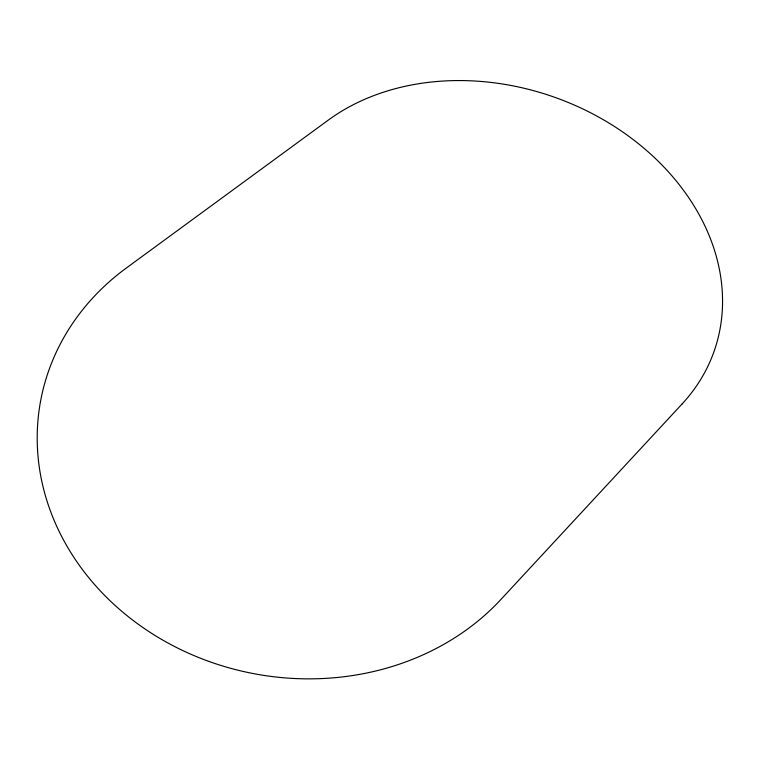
<?xml version="1.0" encoding="UTF-8"?>
<svg xmlns="http://www.w3.org/2000/svg" width="760" height="760" viewBox="0 0 760 760"><rect width="100%" height="100%" fill="white"/><g stroke="black" fill="none" stroke-linecap="round" stroke-linejoin="round"><path stroke-width="1.14" d="M682.128 403.921L500.954 599.431A260.87 229.377 10.3 0 1 117.771 607.839A260.87 229.377 10.3 0 1 126.274 268.062L328.206 120.165A234.517 185.905 19.9 0 1 638.428 143.678A234.517 185.905 19.9 0 1 682.128 403.921"/></g></svg>
